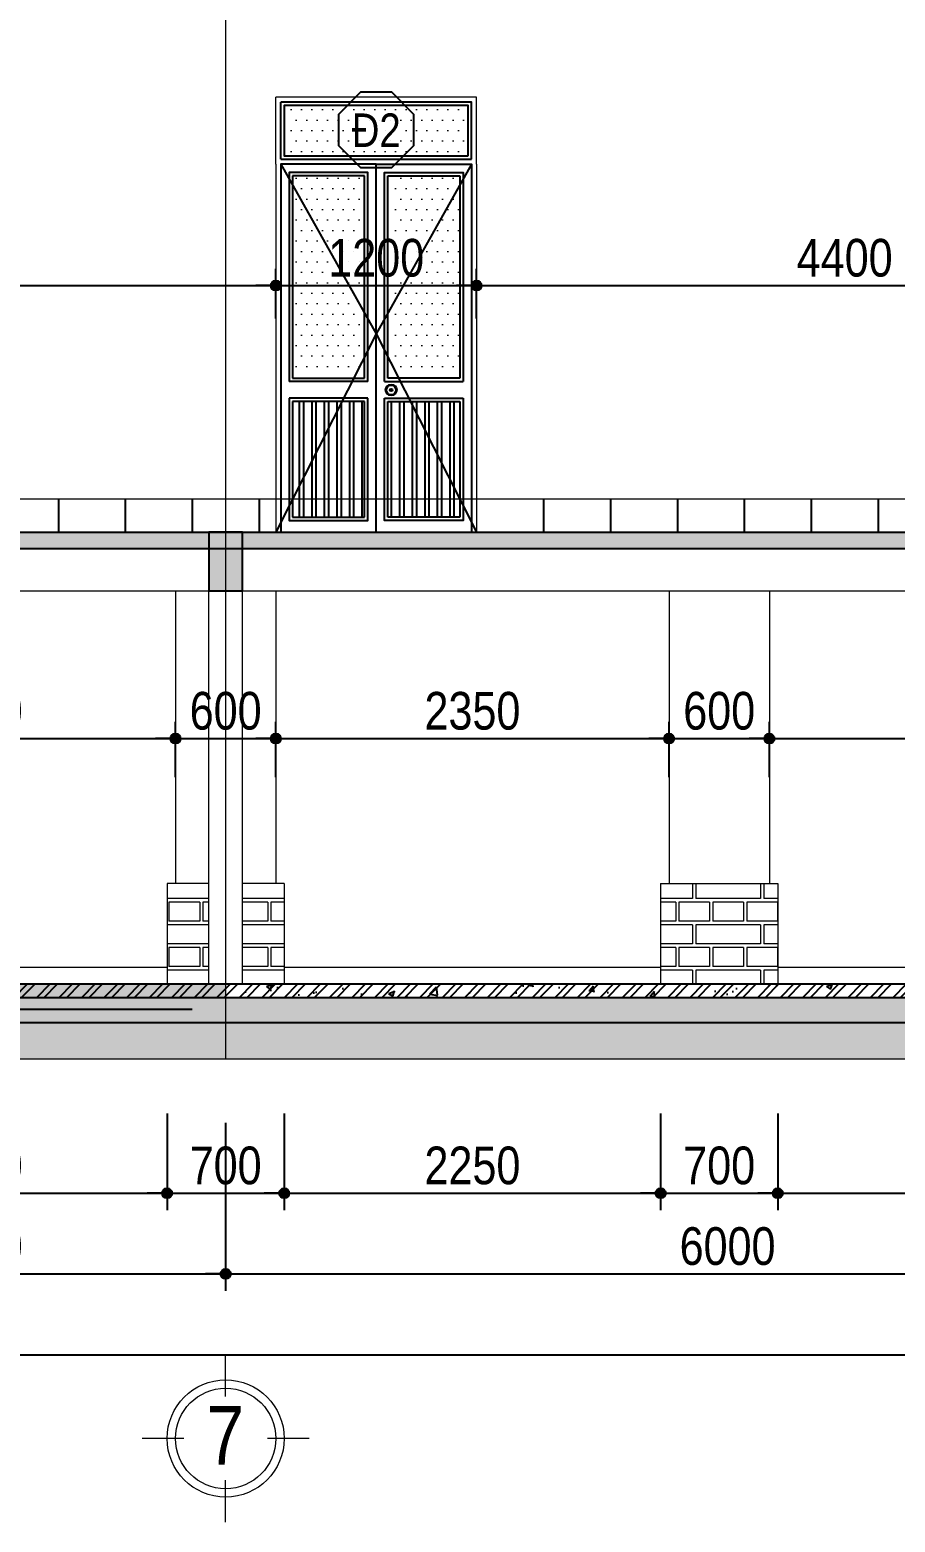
# Model space of a CAD drawing. Extents: x -79995 to 347433, y -157641 to 104789.
# Drawn here: x 12728 to 17900, y -97597 to -88679 of the extents above; entities that cross this region are included whole.
import ezdxf
from ezdxf.enums import TextEntityAlignment as Align

# ---------------------------------------------------------------- set-up
doc = ezdxf.new("R2010")
doc.units = 0
doc.linetypes.add('ACAD_ISO10W100', pattern=[18, 12, -3, 0, -3])
doc.layers.get('DEFPOINTS').update_dxf_attribs({"linetype": 'CONTINUOUS'})
for name, color, linetype in [('009', 251, 'CONTINUOUS'), ('04', 4, 'CONTINUOUS'), ('DIM', 1, 'CONTINUOUS'), ('DOOR', 20, 'CONTINUOUS'), ('HACTH', 8, 'CONTINUOUS'), ('HATCH', 8, 'CONTINUOUS'), ('TAGS', 60, 'CONTINUOUS'), ('TUONG', 131, 'CONTINUOUS')]:
    doc.layers.add(name, color=color, linetype=linetype)
for name, color, linetype, lineweight in [('HACHT', 8, 'CONTINUOUS', 5), ('kinh', 153, 'CONTINUOUS', 13), ('NET-THAY', 2, 'CONTINUOUS', 13), ('TEN TRUC', 3, 'CONTINUOUS', 18), ('TRUC', 24, 'CONTINUOUS', 0)]:
    doc.layers.add(name, color=color, linetype=linetype, lineweight=lineweight)
doc.styles.add('HEL-CONDENSE', font='')
doc.styles.add('VNI-HELVE-CONDENSEN', font='')
doc.styles.get('HEL-CONDENSE').set_extended_font_data('VNI-Helve-Condense')
doc.styles.get('VNI-HELVE-CONDENSEN').set_extended_font_data('VNI-Helve-Condense')
doc.dimstyles.new('D100', dxfattribs={"dimtxt": 225, "dimasz": 1.2, "dimexe": 100, "dimexo": 0, "dimgap": 50, "dimtad": 1, "dimdec": 0, "dimzin": 13, "dimdsep": 46, "dimtxsty": 'HEL-CONDENSE', "dimblk": 'D50', "dimcen": 0, "dimclrd": 1, "dimclre": 1, "dimclrt": 7, "dimadec": 0, "dimazin": 0, "dimtfac": 1, "dimtdec": 0, "dimtmove": 0, "dimatfit": 3, "dimldrblk": 'D50', "dimfxl": 1, "dimtolj": 1, "dimtzin": 13, "dimarcsym": 0})
pattern_1 = [(45, (-1313457.57, -279610.975), (-67.351921, 67.351921), []), (45, (-1313412.67, -279610.975), (-67.351921, 67.351921), [])]
pattern_2 = [(180, (-1313457.57, -279910.98), (-3e-14, -270.968), [387.35, -19.05]), (180, (-1313457.57, -280025.28), (-3e-14, -270.968), [387.35, -19.05]), (180, (-1313559.17, -280046.46), (-3e-14, -270.968), [184.15, -19.05]), (180, (-1313559.17, -280160.76), (-3e-14, -270.968), [184.15, -19.05]), (270, (-1313457.57, -279910.98), (406.4, -7e-14), [114.3, -156.6672]), (270, (-1313438.5, -279910.98), (406.4, -7e-14), [114.3, -156.6672]), (270, (-1313559.17, -280046.46), (203.2, -4e-14), [114.3, -156.6672]), (270, (-1313540.12, -280046.46), (203.2, -4e-14), [114.3, -156.6672])]

# ---------------------------------------------------------------- blocks, each defined once
blk = doc.blocks.new('D50')
at = {"layer": 'DIM'}
blk.add_hatch(color=256, dxfattribs=at).paths.add_polyline_path([(25, 0, 1), (-25, 0, 1)])
blk.add_line((25, 0), (100, 0), dxfattribs=at)
blk.add_circle((0, 0), 25, dxfattribs=at)
blk = doc.blocks.new('*D1064')
at = {"layer": 'DEFPOINTS', "color": 0, "transparency": 16777216}
for p in [(10898.5, -95209.6), (13898.5, -95209.6), (13898.5, -96113.6)]:
    blk.add_point(p, dxfattribs=at)
at = {"layer": 'DIM', "color": 1, "lineweight": -2, "transparency": 16777216}
for p, q in [((10898.5, -95209.6), (10898.5, -96213.6)), ((13898.5, -95209.6), (13898.5, -96213.6)), ((10899.7, -96113.6), (13897.3, -96113.6))]:
    blk.add_line(p, q, dxfattribs=at)
at = {"layer": 'DIM', "color": 1, "lineweight": -2, "transparency": 16777216, "xscale": 1.199999999999999, "yscale": 1.199999999999999, "zscale": 1.199999999999999, "rotation": 180}
blk.add_blockref('D50', (10898.5, -96113.6), dxfattribs=at)
at = {"layer": 'DIM', "color": 1, "lineweight": -2, "transparency": 16777216, "xscale": 1.199999999999999, "yscale": 1.199999999999999, "zscale": 1.199999999999999}
blk.add_blockref('D50', (13898.5, -96113.6), dxfattribs=at)
at = {"layer": 'DIM', "color": 7, "transparency": 16777216, "insert": (12398.5, -95948.7), "char_height": 225, "attachment_point": 5, "style": 'HEL-CONDENSE'}
blk.add_mtext('\\A1;3000', dxfattribs=at)
blk = doc.blocks.new('*D1065')
at = {"layer": 'DEFPOINTS', "color": 0, "transparency": 16777216}
for p in [(13898.5, -95209.6), (19898.5, -95209.6), (19898.5, -96113.6)]:
    blk.add_point(p, dxfattribs=at)
at = {"layer": 'DIM', "color": 1, "lineweight": -2, "transparency": 16777216}
for p, q in [((13898.5, -95209.6), (13898.5, -96213.6)), ((19898.5, -95209.6), (19898.5, -96213.6)), ((13899.7, -96113.6), (19897.3, -96113.6))]:
    blk.add_line(p, q, dxfattribs=at)
at = {"layer": 'DIM', "color": 1, "lineweight": -2, "transparency": 16777216, "xscale": 1.199999999999999, "yscale": 1.199999999999999, "zscale": 1.199999999999999, "rotation": 180}
blk.add_blockref('D50', (13898.5, -96113.6), dxfattribs=at)
at = {"layer": 'DIM', "color": 1, "lineweight": -2, "transparency": 16777216, "xscale": 1.199999999999999, "yscale": 1.199999999999999, "zscale": 1.199999999999999}
blk.add_blockref('D50', (19898.5, -96113.6), dxfattribs=at)
at = {"layer": 'DIM', "color": 7, "transparency": 16777216, "insert": (16898.5, -95948.7), "char_height": 225, "attachment_point": 5, "style": 'HEL-CONDENSE'}
blk.add_mtext('\\A1;6000', dxfattribs=at)
blk = doc.blocks.new('*D1066')
at = {"layer": 'DEFPOINTS', "color": 0, "transparency": 16777216}
for p in [(-13101.5, -95209.6), (19898.5, -95209.6), (19898.5, -96597)]:
    blk.add_point(p, dxfattribs=at)
at = {"layer": 'DIM', "color": 1, "lineweight": -2, "transparency": 16777216}
for p, q in [((-13101.5, -95209.6), (-13101.5, -96697)), ((19898.5, -95209.6), (19898.5, -96697)), ((-13100.3, -96597), (19897.3, -96597))]:
    blk.add_line(p, q, dxfattribs=at)
at = {"layer": 'DIM', "color": 1, "lineweight": -2, "transparency": 16777216, "xscale": 1.199999999999999, "yscale": 1.199999999999999, "zscale": 1.199999999999999, "rotation": 180}
blk.add_blockref('D50', (-13101.5, -96597), dxfattribs=at)
at = {"layer": 'DIM', "color": 1, "lineweight": -2, "transparency": 16777216, "xscale": 1.199999999999999, "yscale": 1.199999999999999, "zscale": 1.199999999999999}
blk.add_blockref('D50', (19898.5, -96597), dxfattribs=at)
at = {"layer": 'DIM', "color": 7, "transparency": 16777216, "insert": (3398.5, -96432.1), "char_height": 225, "attachment_point": 5, "style": 'HEL-CONDENSE'}
blk.add_mtext('\\A1;33000', dxfattribs=at)
blk = doc.blocks.new('A$C206177D3')
at = {"layer": 'TEN TRUC', "ltscale": 1000}
for p, q in [((-36.6, 240.1), (-36.6, 490.1)), ((-286.6, -9.9), (-536.6, -9.9)), ((463.4, -9.9), (213.4, -9.9)), ((-36.6, -509.9), (-36.6, -259.9))]:
    blk.add_line(p, q, dxfattribs=at)
blk.add_circle((-36.6, -9.9), 350, dxfattribs=at)
at = {"layer": 'TEN TRUC', "color": 254, "ltscale": 1000}
blk.add_circle((-36.6, -9.9), 300, dxfattribs=at)
blk = doc.blocks.new('KH-CUADI')
at = {"layer": 'TAGS'}
blk.add_lwpolyline([(-124, 300), (-300, 124), (-300, -124), (-124, -300), (124, -300), (300, -124), (300, 124), (124, 300)], close=True, dxfattribs=at)
at = {"layer": 'TAGS', "style": 'VNI-HELVE-CONDENSEN'}
blk.add_attdef('D', text='', height=300, dxfattribs=at).set_placement((0, 0), align=Align.MIDDLE)
blk = doc.blocks.new('7')
at = {"layer": 'HATCH', "ltscale": 0.5}
h = blk.add_hatch(dxfattribs=at)
h.set_pattern_fill('ANSI32', color=256, scale=200, angle=45, style=0)
h.set_pattern_definition([(90, (-531059.8, 53674.22), (-75, 1e-14), []), (90, (-531034.8, 53699.22), (-75, 1e-14), [])])
h.paths.add_polyline_path([(-394.9, -1820), (-530, -1820), (-530, -2510), (-100, -2510), (-100, -2402.5)])
h.paths.add_polyline_path([(-100, -1820), (-394.9, -1820), (-100, -2402.5)], flags=17)
h.paths.add_polyline_path([(-670, -1820), (-805.1, -1820), (-1100, -2402.5), (-1100, -2510), (-670, -2510)])
h.paths.add_polyline_path([(-805.1, -1820), (-1100, -1820), (-1100, -2402.5)])
at = {"layer": 'kinh', "ltscale": 0.5}
h = blk.add_hatch(dxfattribs=at)
h.set_pattern_fill('DOTS', color=256, scale=1000, style=0)
h.set_pattern_definition([(0, (45757.98, -347217.66), (31.25, 62.5), [0, -62.5])])
h.paths.add_polyline_path([(-1140, -60), (-1140, -340), (-60, -340), (-60, -60)])
h = blk.add_hatch(dxfattribs=at)
h.set_pattern_fill('DOTS', color=256, scale=1000, style=0)
h.set_pattern_definition([(0, (45757.98, -347190.17), (31.25, 62.5), [0, -62.5])])
h.paths.add_polyline_path([(-1100, -472.5), (-1100, -1652.5), (-700, -1652.5), (-700, -472.5)])
h.paths.add_polyline_path([(-100, -1652.5), (-100, -472.5), (-500, -472.5), (-500, -1652.5)])
at = {"layer": 'DOOR'}
for p, q in [((-650, -1700), (-1120, -1700)), ((-550, -1700), (-80, -1700)), ((-650, -1800), (-1120, -1800)), ((-550, -1800), (-80, -1800))]:
    blk.add_line(p, q, dxfattribs=at)
for points in [[(-30, -370), (-30, -30), (-1170, -30)], [(-1170, -370), (-1170, -30)], [(-1170, -370), (-30, -370)], [(-600, -2600), (-600, -400), (-1170, -400), (-1170, -2600)], [(-600, -2600), (-600, -400), (-30, -400), (-30, -2600)], [(-650, -1700), (-650, -450), (-1120, -450), (-1120, -1700)], [(-550, -1700), (-550, -450), (-80, -450), (-80, -1700)], [(-1120, -1800), (-1120, -2530), (-650, -2530), (-650, -1800)], [(-80, -1800), (-80, -2530), (-550, -2530), (-550, -1800)]]:
    blk.add_lwpolyline(points, dxfattribs=at)
at = {"layer": 'HACTH'}
blk.add_lwpolyline([(-50, -350), (-50, -50), (-1150, -50), (-1150, -350), (-50, -350)], close=True, dxfattribs=at)
for points in [[(-1170, -400), (-600, -1415), (-1200, -2600)], [(-30, -400), (-600, -1415), (0, -2600)]]:
    blk.add_lwpolyline(points, dxfattribs=at)
for radius in [28.7, 7.25]:
    blk.add_circle((-510.6, -1750), radius, dxfattribs=at)
at = {"layer": 'HATCH'}
for p, q in [((-670, -470), (-1100, -470)), ((-1100, -470), (-1100, -1680)), ((-670, -1680), (-670, -470)), ((-530, -1680), (-530, -470)), ((-530, -470), (-100, -470)), ((-100, -470), (-100, -1680)), ((-1100, -1680), (-670, -1680)), ((-100, -1680), (-530, -1680)), ((-1100, -1820), (-1100, -2510)), ((-670, -1820), (-1100, -1820)), ((-670, -2510), (-670, -1820)), ((-530, -2510), (-530, -1820)), ((-530, -1820), (-100, -1820)), ((-100, -1820), (-100, -2510)), ((-1100, -2510), (-670, -2510)), ((-100, -2510), (-530, -2510))]:
    blk.add_line(p, q, dxfattribs=at)
at = {"layer": 'NET-THAY'}
for p, q in [((-1200, -400), (-1200, -2600)), ((0, -400), (0, -2600)), ((-600, -2600), (-1200, -2600)), ((-600, -2600), (0, -2600))]:
    blk.add_line(p, q, dxfattribs=at)
for points in [[(0, -400), (0, 0), (-1200, 0)], [(-1200, -400), (-1200, 0)], [(-505.4, -1750), (-514.7, -1750)]]:
    blk.add_lwpolyline(points, dxfattribs=at)
blk.add_circle((-510.6, -1750), 35.2, dxfattribs=at)
at = {"layer": 'TAGS', "linetype": 'Continuous'}
ref = blk.add_blockref('KH-CUADI', (-600.1, -196.3), dxfattribs=dict(at, xscale=0.75, yscale=0.75, zscale=0.75, rotation=180))
ref.add_attrib('D', 'Ñ2', dxfattribs={"color": 7, "height": 200, "style": 'VNI-HELVE-CONDENSEN'}).set_placement((-600.1, -196.3), align=Align.MIDDLE)
blk = doc.blocks.new('*D1196')
at = {"layer": 'DEFPOINTS', "color": 0, "linetype": 'Continuous', "transparency": 16777216}
for p in [(14198.5, -90207.2), (14198.5, -90403.8), (6898.5, -90654.5)]:
    blk.add_point(p, dxfattribs=at)
at = {"layer": 'DIM', "color": 1, "linetype": 'Continuous', "lineweight": -2, "transparency": 16777216}
for p, q in [((6898.5, -90654.5), (6898.5, -90107.2)), ((14198.5, -90403.8), (14198.5, -90107.2)), ((6899.7, -90207.2), (14197.3, -90207.2))]:
    blk.add_line(p, q, dxfattribs=at)
at = {"layer": 'DIM', "color": 1, "linetype": 'Continuous', "lineweight": -2, "transparency": 16777216, "xscale": 1.199999999999999, "yscale": 1.199999999999999, "zscale": 1.199999999999999, "rotation": 180}
blk.add_blockref('D50', (6898.5, -90207.2), dxfattribs=at)
at = {"layer": 'DIM', "color": 1, "linetype": 'Continuous', "lineweight": -2, "transparency": 16777216, "xscale": 1.199999999999999, "yscale": 1.199999999999999, "zscale": 1.199999999999999}
blk.add_blockref('D50', (14198.5, -90207.2), dxfattribs=at)
at = {"layer": 'DIM', "color": 7, "linetype": 'Continuous', "transparency": 16777216, "insert": (10548.5, -90042.3), "char_height": 225, "attachment_point": 5, "style": 'HEL-CONDENSE'}
blk.add_mtext('\\A1;7300', dxfattribs=at)
blk = doc.blocks.new('*D1197')
at = {"layer": 'DEFPOINTS', "color": 0, "linetype": 'Continuous', "transparency": 16777216}
for p in [(15398.5, -90207.2), (14198.5, -90403.8), (15398.5, -90403.8)]:
    blk.add_point(p, dxfattribs=at)
at = {"layer": 'DIM', "color": 1, "linetype": 'Continuous', "lineweight": -2, "transparency": 16777216}
for p, q in [((14198.5, -90403.8), (14198.5, -90107.2)), ((15398.5, -90403.8), (15398.5, -90107.2)), ((14199.7, -90207.2), (15397.3, -90207.2))]:
    blk.add_line(p, q, dxfattribs=at)
at = {"layer": 'DIM', "color": 1, "linetype": 'Continuous', "lineweight": -2, "transparency": 16777216, "xscale": 1.199999999999999, "yscale": 1.199999999999999, "zscale": 1.199999999999999, "rotation": 180}
blk.add_blockref('D50', (14198.5, -90207.2), dxfattribs=at)
at = {"layer": 'DIM', "color": 1, "linetype": 'Continuous', "lineweight": -2, "transparency": 16777216, "xscale": 1.199999999999999, "yscale": 1.199999999999999, "zscale": 1.199999999999999}
blk.add_blockref('D50', (15398.5, -90207.2), dxfattribs=at)
at = {"layer": 'DIM', "color": 7, "linetype": 'Continuous', "transparency": 16777216, "insert": (14798.5, -90042.3), "char_height": 225, "attachment_point": 5, "style": 'HEL-CONDENSE'}
blk.add_mtext('\\A1;1200', dxfattribs=at)
blk = doc.blocks.new('*D1198')
at = {"layer": 'DEFPOINTS', "color": 0, "linetype": 'Continuous', "transparency": 16777216}
for p in [(19798.5, -90207.2), (15398.5, -90403.8), (19798.5, -90625.7)]:
    blk.add_point(p, dxfattribs=at)
at = {"layer": 'DIM', "color": 1, "linetype": 'Continuous', "lineweight": -2, "transparency": 16777216}
for p, q in [((15398.5, -90403.8), (15398.5, -90107.2)), ((19798.5, -90625.7), (19798.5, -90107.2)), ((15399.7, -90207.2), (19797.3, -90207.2))]:
    blk.add_line(p, q, dxfattribs=at)
at = {"layer": 'DIM', "color": 1, "linetype": 'Continuous', "lineweight": -2, "transparency": 16777216, "xscale": 1.199999999999999, "yscale": 1.199999999999999, "zscale": 1.199999999999999, "rotation": 180}
blk.add_blockref('D50', (15398.5, -90207.2), dxfattribs=at)
at = {"layer": 'DIM', "color": 1, "linetype": 'Continuous', "lineweight": -2, "transparency": 16777216, "xscale": 1.199999999999999, "yscale": 1.199999999999999, "zscale": 1.199999999999999}
blk.add_blockref('D50', (19798.5, -90207.2), dxfattribs=at)
at = {"layer": 'DIM', "color": 7, "linetype": 'Continuous', "transparency": 16777216, "insert": (17598.5, -90042.3), "char_height": 225, "attachment_point": 5, "style": 'HEL-CONDENSE'}
blk.add_mtext('\\A1;4400', dxfattribs=at)
blk = doc.blocks.new('*D1271')
at = {"layer": 'DEFPOINTS', "color": 0, "linetype": 'Continuous', "transparency": 16777216}
for p in [(11248.5, -95154.3), (13548.5, -95154.3), (13548.5, -95631.5)]:
    blk.add_point(p, dxfattribs=at)
at = {"layer": 'DIM', "color": 1, "linetype": 'Continuous', "lineweight": -2, "transparency": 16777216}
for p, q in [((11248.5, -95154.3), (11248.5, -95731.5)), ((13548.5, -95154.3), (13548.5, -95731.5)), ((11249.7, -95631.5), (13547.3, -95631.5))]:
    blk.add_line(p, q, dxfattribs=at)
at = {"layer": 'DIM', "color": 1, "linetype": 'Continuous', "lineweight": -2, "transparency": 16777216, "xscale": 1.199999999999999, "yscale": 1.199999999999999, "zscale": 1.199999999999999, "rotation": 180}
blk.add_blockref('D50', (11248.5, -95631.5), dxfattribs=at)
at = {"layer": 'DIM', "color": 1, "linetype": 'Continuous', "lineweight": -2, "transparency": 16777216, "xscale": 1.199999999999999, "yscale": 1.199999999999999, "zscale": 1.199999999999999}
blk.add_blockref('D50', (13548.5, -95631.5), dxfattribs=at)
at = {"layer": 'DIM', "color": 7, "linetype": 'Continuous', "transparency": 16777216, "insert": (12398.5, -95466.6), "char_height": 225, "attachment_point": 5, "style": 'HEL-CONDENSE'}
blk.add_mtext('\\A1;2300', dxfattribs=at)
blk = doc.blocks.new('*D1272')
at = {"layer": 'DEFPOINTS', "color": 0, "linetype": 'Continuous', "transparency": 16777216}
for p in [(13548.5, -95154.3), (14248.5, -95154.3), (14248.5, -95631.5)]:
    blk.add_point(p, dxfattribs=at)
at = {"layer": 'DIM', "color": 1, "linetype": 'Continuous', "lineweight": -2, "transparency": 16777216}
for p, q in [((13548.5, -95154.3), (13548.5, -95731.5)), ((14248.5, -95154.3), (14248.5, -95731.5)), ((13549.7, -95631.5), (14247.3, -95631.5))]:
    blk.add_line(p, q, dxfattribs=at)
at = {"layer": 'DIM', "color": 1, "linetype": 'Continuous', "lineweight": -2, "transparency": 16777216, "xscale": 1.199999999999999, "yscale": 1.199999999999999, "zscale": 1.199999999999999, "rotation": 180}
blk.add_blockref('D50', (13548.5, -95631.5), dxfattribs=at)
at = {"layer": 'DIM', "color": 1, "linetype": 'Continuous', "lineweight": -2, "transparency": 16777216, "xscale": 1.199999999999999, "yscale": 1.199999999999999, "zscale": 1.199999999999999}
blk.add_blockref('D50', (14248.5, -95631.5), dxfattribs=at)
at = {"layer": 'DIM', "color": 7, "linetype": 'Continuous', "transparency": 16777216, "insert": (13898.5, -95466.6), "char_height": 225, "attachment_point": 5, "style": 'HEL-CONDENSE'}
blk.add_mtext('\\A1;700', dxfattribs=at)
blk = doc.blocks.new('*D1273')
at = {"layer": 'DEFPOINTS', "color": 0, "linetype": 'Continuous', "transparency": 16777216}
for p in [(14248.5, -95154.3), (16498.5, -95154.3), (16498.5, -95631.5)]:
    blk.add_point(p, dxfattribs=at)
at = {"layer": 'DIM', "color": 1, "linetype": 'Continuous', "lineweight": -2, "transparency": 16777216}
for p, q in [((14248.5, -95154.3), (14248.5, -95731.5)), ((16498.5, -95154.3), (16498.5, -95731.5)), ((14249.7, -95631.5), (16497.3, -95631.5))]:
    blk.add_line(p, q, dxfattribs=at)
at = {"layer": 'DIM', "color": 1, "linetype": 'Continuous', "lineweight": -2, "transparency": 16777216, "xscale": 1.199999999999999, "yscale": 1.199999999999999, "zscale": 1.199999999999999, "rotation": 180}
blk.add_blockref('D50', (14248.5, -95631.5), dxfattribs=at)
at = {"layer": 'DIM', "color": 1, "linetype": 'Continuous', "lineweight": -2, "transparency": 16777216, "xscale": 1.199999999999999, "yscale": 1.199999999999999, "zscale": 1.199999999999999}
blk.add_blockref('D50', (16498.5, -95631.5), dxfattribs=at)
at = {"layer": 'DIM', "color": 7, "linetype": 'Continuous', "transparency": 16777216, "insert": (15373.5, -95466.6), "char_height": 225, "attachment_point": 5, "style": 'HEL-CONDENSE'}
blk.add_mtext('\\A1;2250', dxfattribs=at)
blk = doc.blocks.new('*D1274')
at = {"layer": 'DEFPOINTS', "color": 0, "linetype": 'Continuous', "transparency": 16777216}
for p in [(16498.5, -95154.3), (17198.5, -95154.3), (17198.5, -95631.5)]:
    blk.add_point(p, dxfattribs=at)
at = {"layer": 'DIM', "color": 1, "linetype": 'Continuous', "lineweight": -2, "transparency": 16777216}
for p, q in [((16498.5, -95154.3), (16498.5, -95731.5)), ((17198.5, -95154.3), (17198.5, -95731.5)), ((16499.7, -95631.5), (17197.3, -95631.5))]:
    blk.add_line(p, q, dxfattribs=at)
at = {"layer": 'DIM', "color": 1, "linetype": 'Continuous', "lineweight": -2, "transparency": 16777216, "xscale": 1.199999999999999, "yscale": 1.199999999999999, "zscale": 1.199999999999999, "rotation": 180}
blk.add_blockref('D50', (16498.5, -95631.5), dxfattribs=at)
at = {"layer": 'DIM', "color": 1, "linetype": 'Continuous', "lineweight": -2, "transparency": 16777216, "xscale": 1.199999999999999, "yscale": 1.199999999999999, "zscale": 1.199999999999999}
blk.add_blockref('D50', (17198.5, -95631.5), dxfattribs=at)
at = {"layer": 'DIM', "color": 7, "linetype": 'Continuous', "transparency": 16777216, "insert": (16848.5, -95466.6), "char_height": 225, "attachment_point": 5, "style": 'HEL-CONDENSE'}
blk.add_mtext('\\A1;700', dxfattribs=at)
blk = doc.blocks.new('*D1275')
at = {"layer": 'DEFPOINTS', "color": 0, "linetype": 'Continuous', "transparency": 16777216}
for p in [(17198.5, -95154.3), (19448.5, -95154.3), (19448.5, -95631.5)]:
    blk.add_point(p, dxfattribs=at)
at = {"layer": 'DIM', "color": 1, "linetype": 'Continuous', "lineweight": -2, "transparency": 16777216}
for p, q in [((17198.5, -95154.3), (17198.5, -95731.5)), ((19448.5, -95154.3), (19448.5, -95731.5)), ((17199.7, -95631.5), (19447.3, -95631.5))]:
    blk.add_line(p, q, dxfattribs=at)
at = {"layer": 'DIM', "color": 1, "linetype": 'Continuous', "lineweight": -2, "transparency": 16777216, "xscale": 1.199999999999999, "yscale": 1.199999999999999, "zscale": 1.199999999999999, "rotation": 180}
blk.add_blockref('D50', (17198.5, -95631.5), dxfattribs=at)
at = {"layer": 'DIM', "color": 1, "linetype": 'Continuous', "lineweight": -2, "transparency": 16777216, "xscale": 1.199999999999999, "yscale": 1.199999999999999, "zscale": 1.199999999999999}
blk.add_blockref('D50', (19448.5, -95631.5), dxfattribs=at)
at = {"layer": 'DIM', "color": 7, "linetype": 'Continuous', "transparency": 16777216, "insert": (18323.5, -95466.6), "char_height": 225, "attachment_point": 5, "style": 'HEL-CONDENSE'}
blk.add_mtext('\\A1;2250', dxfattribs=at)
blk = doc.blocks.new('*D1294')
at = {"layer": 'DEFPOINTS', "color": 0, "linetype": 'Continuous', "transparency": 16777216}
for p in [(13598.5, -92914.5), (11198.5, -93144), (13598.5, -93144)]:
    blk.add_point(p, dxfattribs=at)
at = {"layer": 'DIM', "color": 1, "linetype": 'Continuous', "lineweight": -2, "transparency": 16777216}
for p, q in [((11198.5, -93144), (11198.5, -92814.5)), ((13598.5, -93144), (13598.5, -92814.5)), ((11199.7, -92914.5), (13597.3, -92914.5))]:
    blk.add_line(p, q, dxfattribs=at)
at = {"layer": 'DIM', "color": 1, "linetype": 'Continuous', "lineweight": -2, "transparency": 16777216, "xscale": 1.199999999999999, "yscale": 1.199999999999999, "zscale": 1.199999999999999, "rotation": 180}
blk.add_blockref('D50', (11198.5, -92914.5), dxfattribs=at)
at = {"layer": 'DIM', "color": 1, "linetype": 'Continuous', "lineweight": -2, "transparency": 16777216, "xscale": 1.199999999999999, "yscale": 1.199999999999999, "zscale": 1.199999999999999}
blk.add_blockref('D50', (13598.5, -92914.5), dxfattribs=at)
at = {"layer": 'DIM', "color": 7, "linetype": 'Continuous', "transparency": 16777216, "insert": (12398.5, -92749.6), "char_height": 225, "attachment_point": 5, "style": 'HEL-CONDENSE'}
blk.add_mtext('\\A1;2400', dxfattribs=at)
blk = doc.blocks.new('*D1295')
at = {"layer": 'DEFPOINTS', "color": 0, "linetype": 'Continuous', "transparency": 16777216}
for p in [(14198.5, -92914.5), (13598.5, -93144), (14198.5, -93144)]:
    blk.add_point(p, dxfattribs=at)
at = {"layer": 'DIM', "color": 1, "linetype": 'Continuous', "lineweight": -2, "transparency": 16777216}
for p, q in [((13598.5, -93144), (13598.5, -92814.5)), ((14198.5, -93144), (14198.5, -92814.5)), ((13599.7, -92914.5), (14197.3, -92914.5))]:
    blk.add_line(p, q, dxfattribs=at)
at = {"layer": 'DIM', "color": 1, "linetype": 'Continuous', "lineweight": -2, "transparency": 16777216, "xscale": 1.199999999999999, "yscale": 1.199999999999999, "zscale": 1.199999999999999, "rotation": 180}
blk.add_blockref('D50', (13598.5, -92914.5), dxfattribs=at)
at = {"layer": 'DIM', "color": 1, "linetype": 'Continuous', "lineweight": -2, "transparency": 16777216, "xscale": 1.199999999999999, "yscale": 1.199999999999999, "zscale": 1.199999999999999}
blk.add_blockref('D50', (14198.5, -92914.5), dxfattribs=at)
at = {"layer": 'DIM', "color": 7, "linetype": 'Continuous', "transparency": 16777216, "insert": (13898.5, -92749.6), "char_height": 225, "attachment_point": 5, "style": 'HEL-CONDENSE'}
blk.add_mtext('\\A1;600', dxfattribs=at)
blk = doc.blocks.new('*D1296')
at = {"layer": 'DEFPOINTS', "color": 0, "linetype": 'Continuous', "transparency": 16777216}
for p in [(16548.5, -92914.5), (14198.5, -93144), (16548.5, -93144)]:
    blk.add_point(p, dxfattribs=at)
at = {"layer": 'DIM', "color": 1, "linetype": 'Continuous', "lineweight": -2, "transparency": 16777216}
for p, q in [((14198.5, -93144), (14198.5, -92814.5)), ((16548.5, -93144), (16548.5, -92814.5)), ((14199.7, -92914.5), (16547.3, -92914.5))]:
    blk.add_line(p, q, dxfattribs=at)
at = {"layer": 'DIM', "color": 1, "linetype": 'Continuous', "lineweight": -2, "transparency": 16777216, "xscale": 1.199999999999999, "yscale": 1.199999999999999, "zscale": 1.199999999999999, "rotation": 180}
blk.add_blockref('D50', (14198.5, -92914.5), dxfattribs=at)
at = {"layer": 'DIM', "color": 1, "linetype": 'Continuous', "lineweight": -2, "transparency": 16777216, "xscale": 1.199999999999999, "yscale": 1.199999999999999, "zscale": 1.199999999999999}
blk.add_blockref('D50', (16548.5, -92914.5), dxfattribs=at)
at = {"layer": 'DIM', "color": 7, "linetype": 'Continuous', "transparency": 16777216, "insert": (15373.5, -92749.6), "char_height": 225, "attachment_point": 5, "style": 'HEL-CONDENSE'}
blk.add_mtext('\\A1;2350', dxfattribs=at)
blk = doc.blocks.new('*D1297')
at = {"layer": 'DEFPOINTS', "color": 0, "linetype": 'Continuous', "transparency": 16777216}
for p in [(17148.5, -92914.5), (16548.5, -93144), (17148.5, -93144)]:
    blk.add_point(p, dxfattribs=at)
at = {"layer": 'DIM', "color": 1, "linetype": 'Continuous', "lineweight": -2, "transparency": 16777216}
for p, q in [((16548.5, -93144), (16548.5, -92814.5)), ((17148.5, -93144), (17148.5, -92814.5)), ((16549.7, -92914.5), (17147.3, -92914.5))]:
    blk.add_line(p, q, dxfattribs=at)
at = {"layer": 'DIM', "color": 1, "linetype": 'Continuous', "lineweight": -2, "transparency": 16777216, "xscale": 1.199999999999999, "yscale": 1.199999999999999, "zscale": 1.199999999999999, "rotation": 180}
blk.add_blockref('D50', (16548.5, -92914.5), dxfattribs=at)
at = {"layer": 'DIM', "color": 1, "linetype": 'Continuous', "lineweight": -2, "transparency": 16777216, "xscale": 1.199999999999999, "yscale": 1.199999999999999, "zscale": 1.199999999999999}
blk.add_blockref('D50', (17148.5, -92914.5), dxfattribs=at)
at = {"layer": 'DIM', "color": 7, "linetype": 'Continuous', "transparency": 16777216, "insert": (16848.5, -92749.6), "char_height": 225, "attachment_point": 5, "style": 'HEL-CONDENSE'}
blk.add_mtext('\\A1;600', dxfattribs=at)
blk = doc.blocks.new('*D1298')
at = {"layer": 'DEFPOINTS', "color": 0, "linetype": 'Continuous', "transparency": 16777216}
for p in [(19498.5, -92914.5), (17148.5, -93144), (19498.5, -93144)]:
    blk.add_point(p, dxfattribs=at)
at = {"layer": 'DIM', "color": 1, "linetype": 'Continuous', "lineweight": -2, "transparency": 16777216}
for p, q in [((17148.5, -93144), (17148.5, -92814.5)), ((19498.5, -93144), (19498.5, -92814.5)), ((17149.7, -92914.5), (19497.3, -92914.5))]:
    blk.add_line(p, q, dxfattribs=at)
at = {"layer": 'DIM', "color": 1, "linetype": 'Continuous', "lineweight": -2, "transparency": 16777216, "xscale": 1.199999999999999, "yscale": 1.199999999999999, "zscale": 1.199999999999999, "rotation": 180}
blk.add_blockref('D50', (17148.5, -92914.5), dxfattribs=at)
at = {"layer": 'DIM', "color": 1, "linetype": 'Continuous', "lineweight": -2, "transparency": 16777216, "xscale": 1.199999999999999, "yscale": 1.199999999999999, "zscale": 1.199999999999999}
blk.add_blockref('D50', (19498.5, -92914.5), dxfattribs=at)
at = {"layer": 'DIM', "color": 7, "linetype": 'Continuous', "transparency": 16777216, "insert": (18323.5, -92749.6), "char_height": 225, "attachment_point": 5, "style": 'HEL-CONDENSE'}
blk.add_mtext('\\A1;2350', dxfattribs=at)

msp = doc.modelspace()

# ---------------------------------------------------------------- hatches: boundary and pattern name
at = {"layer": '009'}
h = msp.add_hatch(dxfattribs=at)
h.set_pattern_fill('ANSI32', color=256, scale=10, style=0)
h.set_pattern_definition(pattern_1)
h.paths.add_polyline_path([(7898.452, -94380.733), (7898.452, -94460.733), (9508.866, -94460.733), (9508.866, -94380.733)])
h.paths.add_polyline_path([(9508.866, -94380.733), (9508.866, -94460.733), (10898.452, -94460.733), (10898.452, -94380.733)])
h.paths.add_polyline_path([(10898.452, -94380.733), (10898.452, -94460.733), (13898.452, -94460.733), (13898.452, -94380.733)])
h = msp.add_hatch(dxfattribs=at)
h.set_pattern_fill('ANSI32', color=256, scale=10, style=0)
h.set_pattern_definition(pattern_1)
h.paths.add_polyline_path([(19798.452, -94380.733), (13898.452, -94380.733), (13898.452, -94460.733), (19798.452, -94460.733)])
h = msp.add_hatch(dxfattribs=at)
h.set_pattern_fill('AR-HBONE', color=256, style=0)
h.set_pattern_definition([(45, (-1313457.57, -279610.98), (1e-14, 143.684098), [304.8, -101.6]), (135, (-1313385.73, -279539.13), (1e-14, 143.684098), [304.8, -101.6])])
h.paths.add_polyline_path([(-14701.548, -94830.733), (-14701.548, -94610.733), (-15386.532, -94610.733), (-15386.532, -94830.733)])
h.paths.add_polyline_path([(20998.452, -94830.733), (20998.452, -94610.733), (-14201.548, -94610.733), (-14201.548, -94830.733)])
h.paths.add_polyline_path([(21498.452, -94610.733), (21498.452, -94830.733), (21808.188, -94830.733), (21808.188, -94610.733)])
at = {"layer": '04'}
h = msp.add_hatch(dxfattribs=at)
h.set_pattern_fill('AR-CONC', color=256, style=0)
h.set_pattern_definition([(50, (-1313457.57, -279610.98), (182.184669, -15.939086), [19.05, -209.55]), (355, (-1313457.57, -279610.98), (-35.242826, 191.056643), [15.24, -167.64]), (100.451, (-1313442.39, -279612.3), (146.942502, 175.116688), [16.19, -178.09]), (46.1842, (-1313457.57, -279560.18), (271.07904, -42.042328), [28.575, -314.325]), (96.6356, (-1313434.98, -279563.68), (237.404234, 247.425556), [24.285, -267.135]), (351.184, (-1313457.57, -279560.18), (237.404606, 247.42512), [22.86, -251.46]), (21, (-1313432.17, -279572.88), (151.61488, -102.265519), [19.05, -209.55]), (326, (-1313432.17, -279572.88), (61.802028, 184.187966), [15.24, -167.64]), (71.4514, (-1313419.54, -279581.4), (213.41649, 81.922858), [16.19, -178.09]), (37.5, (-1313457.57, -279610.975), (3.0886033, 84.555039), [0, -165.608, 0, -170.18, 0, -168.275]), (7.5, (-1313457.57, -279610.975), (66.8196625, 100.180575), [0, -97.028, 0, -161.798, 0, -64.135]), (327.5, (-1313514.21, -279610.975), (135.590595, -5.728744), [0, -63.5, 0, -198.12, 0, -262.89]), (317.5, (-1313539.61, -279610.98), (148.129181, 25.426491), [0, -82.55, 0, -131.572, 0, -186.69])])
h.paths.add_polyline_path([(5398.452, -94380.733), (1398.452, -94380.733), (1398.452, -94460.733), (5398.452, -94460.733)])
h.paths.add_polyline_path([(7898.452, -94380.733), (5398.452, -94380.733), (5398.452, -94460.733), (7898.452, -94460.733)])
h.paths.add_polyline_path([(9508.866, -94380.733), (7898.452, -94380.733), (7898.452, -94460.733), (9508.866, -94460.733)])
h.paths.add_polyline_path([(13898.452, -94380.733), (10898.452, -94380.733), (10898.452, -94460.733), (13898.452, -94460.733)])
h.paths.add_polyline_path([(7147.705, -94596.083), (7147.705, -94065.383), (7490.005, -94065.383), (7490.005, -94596.083)], flags=9)
h = msp.add_hatch(dxfattribs=at)
h.set_pattern_fill('AR-CONC', color=256, scale=2, style=0)
h.set_pattern_definition([(50, (-1313457.57, -279610.98), (364.36934, -31.87817), [38.1, -419.1]), (355, (-1313457.57, -279610.98), (-70.48565, 382.11329), [30.48, -335.28]), (100.451, (-1313427.2, -279613.63), (293.885, 350.23338), [32.38, -356.18]), (46.1842, (-1313457.57, -279509.38), (542.15808, -84.08466), [57.15, -628.65]), (96.6356, (-1313412.4, -279516.4), (474.80847, 494.85111), [48.57, -534.27]), (351.184, (-1313457.57, -279509.4), (474.8092, 494.85024), [45.72, -502.92]), (21, (-1313406.77, -279534.78), (303.22976, -204.53104), [38.1, -419.1]), (326, (-1313406.77, -279534.78), (123.60406, 368.37593), [30.48, -335.28]), (71.4514, (-1313381.5, -279551.82), (426.83298, 163.84572), [32.38, -356.18]), (37.5, (-1313457.57, -279610.98), (6.177207, 169.110078), [0, -331.216, 0, -340.36, 0, -336.55]), (7.5, (-1313457.57, -279610.98), (133.639325, 200.36115), [0, -194.056, 0, -323.596, 0, -128.27]), (327.5, (-1313570.85, -279610.98), (271.18119, -11.457488), [0, -127, 0, -396.24, 0, -525.78]), (317.5, (-1313621.65, -279610.98), (296.258363, 50.85298), [0, -165.1, 0, -263.144, 0, -373.38])])
h.paths.add_polyline_path([(19798.452, -94380.733), (13898.452, -94380.733), (13898.452, -94460.733), (19798.452, -94460.733)])
h = msp.add_hatch(dxfattribs=at)
h.set_pattern_fill('AR-SAND', color=256, scale=2, style=0)
h.set_pattern_definition([(37.5, (-1313457.57, -279610.975), (-3.2000626, 97.8826475), [0, -77.216, 0, -86.36, 0, -82.55]), (7.5, (-1313457.57, -279610.98), (89.904657, 143.36502), [0, -41.656, 0, -69.596, 0, -26.67]), (327.5, (-1313520.05, -279610.975), (158.198474, 0.287437), [0, -25.4, 0, -91.44, 0, -119.38]), (317.5, (-1313520.05, -279610.98), (152.71129, 44.585865), [0, -12.7, 0, -59.944, 0, -68.58])])
h.paths.add_polyline_path([(10898.452, -94460.733), (10898.452, -94610.733), (13898.452, -94610.733), (13898.452, -94460.733)])
h.paths.add_polyline_path([(19798.452, -94610.733), (19798.452, -94530.733), (19798.452, -94460.733), (13898.452, -94460.733), (13898.452, -94610.733)])
at = {"layer": 'HACHT'}
h = msp.add_hatch(dxfattribs=at)
h.set_pattern_fill('AR-BRELM', color=256, scale=2, angle=180, style=0)
h.set_pattern_definition(pattern_2)
h.paths.add_polyline_path([(13548.452, -93780.733), (13548.452, -94380.733), (13798.452, -94380.733), (13798.452, -93780.733)])
h.paths.add_polyline_path([(14248.452, -94380.733), (14248.452, -93780.733), (13998.452, -93780.733), (13998.452, -94380.733)])
h = msp.add_hatch(dxfattribs=at)
h.set_pattern_fill('AR-BRELM', color=256, scale=2, angle=180, style=0)
h.set_pattern_definition(pattern_2)
h.paths.add_polyline_path([(16498.452, -93780.733), (16498.452, -94380.733), (16848.452, -94380.733), (16848.452, -93780.733)])
h = msp.add_hatch(dxfattribs=at)
h.set_pattern_fill('AR-BRELM', color=256, scale=2, angle=180, style=0)
h.set_pattern_definition(pattern_2)
h.paths.add_polyline_path([(17198.452, -94380.733), (17198.452, -93780.733), (16848.452, -93780.733), (16848.452, -94380.733)])
at = {"layer": 'TUONG'}
msp.add_hatch(color=256, dxfattribs=at).paths.add_polyline_path([(-13201.548, -91680.733), (19998.452, -91680.733), (19998.452, -91780.733), (-13201.548, -91780.733)])

# ---------------------------------------------------------------- linework, layer by layer
at = {"layer": '04'}
for p, q in [((-13001.548, -94380.733), (19898.452, -94380.733)), ((-13001.548, -94460.733), (19798.452, -94460.733))]:
    msp.add_line(p, q, dxfattribs=at)
at = {"layer": 'DOOR'}
for p, q in [((12898.44, -91480.733), (12898.44, -91680.733)), ((13298.44, -91480.733), (13298.44, -91680.733)), ((13698.44, -91480.733), (13698.44, -91680.733)), ((14098.44, -91480.733), (14098.44, -91680.733)), ((15798.448, -91480.733), (15798.448, -91680.733)), ((16198.448, -91480.733), (16198.448, -91680.733)), ((16198.448, -91480.733), (16198.448, -91680.733)), ((16598.448, -91480.733), (16598.448, -91680.733)), ((16998.448, -91480.733), (16998.448, -91680.733)), ((17398.448, -91480.733), (17398.448, -91680.733)), ((17798.448, -91480.733), (17798.448, -91680.733))]:
    msp.add_line(p, q, dxfattribs=at)
at = {"layer": 'HATCH'}
msp.add_lwpolyline([(11248.452, -94530.733), (13698.452, -94530.733)], dxfattribs=at)
at = {"layer": 'NET-THAY'}
for p, q in [((6898.452, -91480.733), (19798.452, -91480.733)), ((13798.452, -94380.733), (13798.452, -92030.733)), ((13998.452, -94380.733), (13998.452, -92030.733)), ((11248.452, -94280.733), (13548.452, -94280.733)), ((14248.452, -94280.733), (16498.452, -94280.733)), ((17198.452, -94280.733), (19448.452, -94280.733))]:
    msp.add_line(p, q, dxfattribs=at)
for points in [[(-13001.548, -92030.733), (19998.452, -92030.733)], [(13598.452, -92030.733), (13598.452, -93780.733)], [(14198.452, -92030.733), (14198.452, -93780.733)], [(16548.452, -92030.733), (16548.452, -93780.733)], [(17148.452, -92030.733), (17148.452, -93780.733)], [(13548.452, -93780.733), (13548.452, -94380.733)], [(13798.452, -93780.733), (13548.452, -93780.733)], [(14248.452, -93780.733), (13998.452, -93780.733)], [(14248.452, -93780.733), (14248.452, -94380.733)], [(16498.452, -93780.733), (16498.452, -94380.733)], [(16498.452, -93780.733), (17198.452, -93780.733)], [(17198.452, -93780.733), (17198.452, -94380.733)], [(19998.452, -94380.733), (5398.452, -94380.733)]]:
    msp.add_lwpolyline(points, dxfattribs=at)
at = {"layer": 'TRUC', "linetype": 'ACAD_ISO10W100', "ltscale": 0.2}
msp.add_lwpolyline([(-15386.532, -80769.167), (21808.188, -80769.167), (21808.188, -94830.733), (-15386.532, -94830.733)], close=True, dxfattribs=at)
for points in [[(13898.452, -80769.167), (13898.452, -94830.733)], [(13898.452, -80769.167), (13898.452, -94830.733)], [(-15386.532, -91680.733), (19998.452, -91680.733)], [(-15386.532, -91680.733), (21808.188, -91680.733)], [(13898.452, -92180.733), (13898.452, -94830.733)], [(-15386.532, -94380.733), (21808.188, -94380.733)]]:
    msp.add_lwpolyline(points, dxfattribs=at)
at = {"layer": 'TUONG', "color": 4}
msp.add_line((13798.452, -91830.733), (13798.452, -92030.733), dxfattribs=at)
at = {"layer": 'TUONG'}
msp.add_lwpolyline([(-13201.548, -91680.733), (19998.452, -91680.733), (19998.452, -91780.733), (-13201.548, -91780.733)], close=True, dxfattribs=at)
at = {"layer": 'TUONG', "color": 4}
msp.add_lwpolyline([(13998.452, -91680.733), (13798.452, -91680.733), (13798.452, -92030.733), (13998.452, -92030.733)], close=True, dxfattribs=at)
msp.add_lwpolyline([(-14201.548, -94610.733), (20998.452, -94610.733)], dxfattribs=at)
at = {"layer": 'TUONG'}
msp.add_trace([(13998.452, -92030.733), (13798.452, -92030.733), (13998.452, -91680.733), (13798.452, -91680.733)], dxfattribs=at)

# ---------------------------------------------------------------- block references
at = {"layer": 'DOOR'}
msp.add_blockref('7', (15398.452, -89080.733), dxfattribs=at)
at = {"layer": 'TAGS', "ltscale": 1000}
ref = msp.add_blockref('A$C206177D3', (13935.074, -97087.101), dxfattribs=at)
ref.add_attrib('A', '7', dxfattribs={"color": 7, "ltscale": 1000, "height": 350, "style": 'VNI-HELVE-CONDENSEN'}).set_placement((13896.77, -97252.739), align=Align.CENTER)

# ---------------------------------------------------------------- dimensions: what is measured, and where the dimension line sits
at = {"layer": 'DIM', "linetype": 'Continuous'}
for base, p1, p2, picture, middle in [((14198.452, -90207.237), (6898.452, -90654.488), (14198.452, -90403.804), '*D1196', (10548.452, -90042.337)), ((15398.452, -90207.237), (14198.452, -90403.804), (15398.452, -90403.804), '*D1197', (14798.452, -90042.337)), ((19798.452, -90207.237), (15398.452, -90403.804), (19798.452, -90625.741), '*D1198', (17598.452, -90042.337)), ((13598.452, -92914.465), (11198.452, -93144.019), (13598.452, -93144.019), '*D1294', (12398.452, -92749.565)), ((14198.452, -92914.465), (13598.452, -93144.019), (14198.452, -93144.019), '*D1295', (13898.452, -92749.565)), ((16548.452, -92914.465), (14198.452, -93144.019), (16548.452, -93144.019), '*D1296', (15373.452, -92749.565)), ((17148.452, -92914.465), (16548.452, -93144.019), (17148.452, -93144.019), '*D1297', (16848.452, -92749.565)), ((19498.452, -92914.465), (17148.452, -93144.019), (19498.452, -93144.019), '*D1298', (18323.452, -92749.565)), ((13548.452, -95631.539), (11248.452, -95154.252), (13548.452, -95154.252), '*D1271', (12398.452, -95466.639)), ((14248.452, -95631.539), (13548.452, -95154.252), (14248.452, -95154.252), '*D1272', (13898.452, -95466.639)), ((16498.452, -95631.539), (14248.452, -95154.252), (16498.452, -95154.252), '*D1273', (15373.452, -95466.639)), ((17198.452, -95631.539), (16498.452, -95154.252), (17198.452, -95154.252), '*D1274', (16848.452, -95466.639)), ((19448.452, -95631.539), (17198.452, -95154.252), (19448.452, -95154.252), '*D1275', (18323.452, -95466.639))]:
    dim = msp.add_linear_dim(base=base, p1=p1, p2=p2, dimstyle='D100', override={"dimtmove": 1}, dxfattribs=at)
    dim.commit()
    dim.dimension.update_dxf_attribs({"geometry": picture, "text_midpoint": middle})
at = {"layer": 'DIM'}
dim = msp.add_aligned_dim(p1=(-13101.548, -95209.635), p2=(19898.452, -95209.635), distance=-1387.32, dimstyle='D100', dxfattribs=at)
dim.commit()
dim.dimension.update_dxf_attribs({"geometry": '*D1066', "text_midpoint": (3398.452, -96432.055)})
for base, p1, p2, picture, middle in [((13898.452, -96113.596), (10898.452, -95209.635), (13898.452, -95209.635), '*D1064', (12398.452, -95948.696)), ((19898.452, -96113.596), (13898.452, -95209.635), (19898.452, -95209.635), '*D1065', (16898.452, -95948.696))]:
    dim = msp.add_linear_dim(base=base, p1=p1, p2=p2, angle=180, dimstyle='D100', override={"dimtmove": 1}, dxfattribs=at)
    dim.commit()
    dim.dimension.update_dxf_attribs({"geometry": picture, "text_midpoint": middle})

doc.saveas('drawing.dxf')
